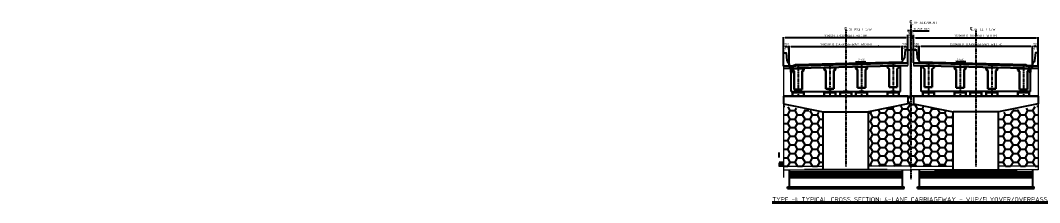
# Model space of a CAD drawing. Header units: millimetres. Extents: x 207528 to 778454, y -364692 to 101323.
# Drawn here: x 207528 to 297584, y -68778 to -52713 of the extents above; entities that cross this region are included whole.
import ezdxf

# ---------------------------------------------------------------- set-up
doc = ezdxf.new("R2010")
doc.units = ezdxf.units.MM
doc.linetypes.add('CENTER', pattern=[2, 1.25, -0.25, 0.25, -0.25])
for name, color, linetype in [('CEN', 181, 'CENTER'), ('Dim', 253, 'Continuous'), ('hatch', 253, 'Continuous'), ('Structure Main', 3, 'Continuous'), ('Structure Outer', 7, 'Continuous')]:
    doc.layers.add(name, color=color, linetype=linetype)
for name, color, linetype, lineweight in [('STRUCTURAL', 7, 'Continuous', 0), ('Structure', 7, 'Continuous', 30), ('Text large', 7, 'Continuous', 40), ('Text small', 1, 'Continuous', 20)]:
    doc.layers.add(name, color=color, linetype=linetype, lineweight=lineweight)
doc.styles.add('ISO75', font='isocp.shx', dxfattribs={"height": 150})
doc.styles.add('isocp 100', font='isocp.shx', dxfattribs={"height": 200})
doc.dimstyles.new('ISO75', dxfattribs={"dimscale": 75, "dimtxt": 150, "dimasz": 2, "dimexe": 1, "dimexo": 1, "dimgap": 1, "dimtad": 1, "dimdec": 0, "dimdsep": 46, "dimtxsty": 'ISO75', "dimcen": 0.5, "dimclrd": 47, "dimclre": 47, "dimclrt": 1, "dimadec": 0, "dimazin": 0, "dimtfac": 1, "dimtdec": 0, "dimtmove": 0, "dimatfit": 3, "dimfxl": 1, "dimtolj": 1, "dimtzin": 0, "dimarcsym": 0})
doc.dimstyles.new('NH30A_100', dxfattribs={"dimscale": 100, "dimtxt": 2, "dimasz": 2, "dimexe": 1, "dimexo": 1, "dimgap": 1, "dimtad": 1, "dimdec": 0, "dimdsep": 46, "dimtxsty": 'isocp 100', "dimcen": 0.5, "dimclrd": 47, "dimclre": 47, "dimclrt": 1, "dimadec": 0, "dimazin": 0, "dimtfac": 1, "dimtdec": 0, "dimtmove": 0, "dimatfit": 3, "dimfxl": 1, "dimtolj": 1, "dimtzin": 0, "dimarcsym": 0})
pattern_1 = [(0, (273578.58, -65580.6), (656.25, 378.886), [437.5, -875]), (120, (273578.58, -65580.6), (-656.25, 378.886), [437.5, -875]), (60, (273578.58, -65580.6), (1e-06, 757.772), [-875, 437.5])]

# ---------------------------------------------------------------- blocks, each defined once
blk = doc.blocks.new('*D530')
at = {"layer": 'Defpoints', "color": 0, "transparency": 16777216}
for p in [(274954, -54253), (274954, -55603), (285954, -55259)]:
    blk.add_point(p, dxfattribs=at)
at = {"layer": 'Dim', "color": 47, "lineweight": -2, "transparency": 16777216}
for p, q in [((274954, -55528), (274954, -54178)), ((285804, -54253), (275104, -54253)), ((285954, -55184), (285954, -54178))]:
    blk.add_line(p, q, dxfattribs=at)
at = {"layer": 'Dim', "color": 47, "transparency": 16777216}
for points in [[(275104, -54228), (275104, -54278), (274954, -54253)], [(285804, -54228), (285804, -54278), (285954, -54253)]]:
    blk.add_solid(points, dxfattribs=at)
at = {"layer": 'Dim', "color": 1, "transparency": 16777216, "insert": (280454, -54068), "char_height": 150, "attachment_point": 5, "style": 'ISO75'}
blk.add_mtext('\\A1;{\\H1.33333x;11000(RT) (OVERALL WIDTH)}', dxfattribs=at)
blk = doc.blocks.new('*D533')
at = {"layer": 'Defpoints', "color": 0, "transparency": 16777216}
for p in [(274954, -55603), (275453, -55016), (275453, -56692)]:
    blk.add_point(p, dxfattribs=at)
at = {"layer": 'Dim', "color": 47, "lineweight": -2, "transparency": 16777216}
for p, q in [((274954, -55528), (274954, -54941)), ((275104, -55016), (275303, -55016)), ((275453, -56617), (275453, -54941))]:
    blk.add_line(p, q, dxfattribs=at)
at = {"layer": 'Dim', "color": 47, "transparency": 16777216}
for points in [[(275104, -54991), (275104, -55041), (274954, -55016)], [(275303, -54991), (275303, -55041), (275453, -55016)]]:
    blk.add_solid(points, dxfattribs=at)
at = {"layer": 'Dim', "color": 1, "transparency": 16777216, "insert": (275204, -55016), "char_height": 150, "attachment_point": 5, "style": 'ISO75'}
blk.add_mtext('\\A1;{\\H1.33333x;550\\P{\\H1.33333x;(RT)}}', dxfattribs=at)
blk = doc.blocks.new('*D534')
at = {"layer": 'Defpoints', "color": 0, "transparency": 16777216}
for p in [(285454, -55016), (275453, -56692), (285454, -56299)]:
    blk.add_point(p, dxfattribs=at)
at = {"layer": 'Dim', "color": 47, "lineweight": -2, "transparency": 16777216}
for p, q in [((275453, -56617), (275453, -54941)), ((275603, -55016), (285304, -55016)), ((285454, -56224), (285454, -54941))]:
    blk.add_line(p, q, dxfattribs=at)
at = {"layer": 'Dim', "color": 47, "transparency": 16777216}
for points in [[(275603, -54991), (275603, -55041), (275453, -55016)], [(285304, -54991), (285304, -55041), (285454, -55016)]]:
    blk.add_solid(points, dxfattribs=at)
at = {"layer": 'Dim', "color": 1, "transparency": 16777216, "insert": (280454, -54831), "char_height": 150, "attachment_point": 5, "style": 'ISO75'}
blk.add_mtext('\\A1;{\\H1.33333x;10000(RT) (CARRIAGEWAY WIDTH)}', dxfattribs=at)
blk = doc.blocks.new('*D535')
at = {"layer": 'Defpoints', "color": 0, "transparency": 16777216}
for p in [(285954, -55016), (285954, -55259), (285454, -56274)]:
    blk.add_point(p, dxfattribs=at)
at = {"layer": 'Dim', "color": 47, "lineweight": -2, "transparency": 16777216}
for p, q in [((285454, -56199), (285454, -54941)), ((285604, -55016), (285804, -55016)), ((285954, -55184), (285954, -54941))]:
    blk.add_line(p, q, dxfattribs=at)
at = {"layer": 'Dim', "color": 47, "transparency": 16777216}
for points in [[(285604, -54991), (285604, -55041), (285454, -55016)], [(285804, -54991), (285804, -55041), (285954, -55016)]]:
    blk.add_solid(points, dxfattribs=at)
at = {"layer": 'Dim', "color": 1, "transparency": 16777216, "insert": (285704, -55016), "char_height": 150, "attachment_point": 5, "style": 'ISO75'}
blk.add_mtext('\\A1;{\\H1.33333x;500\\P{\\H1.33333x;(RT)}}', dxfattribs=at)
blk = doc.blocks.new('HFHGHFGH')
at = {"color": 1}
for p, q in [((151681, 917410), (152030, 917410)), ((151681, 917396), (151681, 917359)), ((151681, 917396), (151715, 917396)), ((151681, 917359), (151715, 917359)), ((151715, 917410), (151715, 917396)), ((151715, 917359), (151715, 917234)), ((151715, 917234), (151829, 917234)), ((151723, 917410), (151723, 917242)), ((151723, 917367), (151987, 917367)), ((151723, 917242), (151810, 917242)), ((151754, 917410), (151754, 917376)), ((151754, 917376), (151770, 917376)), ((151770, 917410), (151770, 917376)), ((151801, 917410), (151801, 917376)), ((151801, 917376), (151817, 917376)), ((151810, 917242), (151837, 917242)), ((151817, 917410), (151817, 917376)), ((151829, 916840), (151829, 917234)), ((151829, 916840), (151978, 916840)), ((151837, 916840), (151837, 917242)), ((151847, 917410), (151847, 917376)), ((151847, 917376), (151863, 917376)), ((151863, 917410), (151863, 917376)), ((151894, 917410), (151894, 917376)), ((151894, 917376), (151910, 917376)), ((151910, 917410), (151910, 917376)), ((151941, 917410), (151941, 917376)), ((151941, 917376), (151957, 917376)), ((151957, 917410), (151957, 917376)), ((151970, 916840), (151970, 917242)), ((151970, 917242), (151987, 917242)), ((151978, 917234), (151995, 917234)), ((151978, 916840), (151978, 917234)), ((151987, 917410), (151987, 917242)), ((151995, 917359), (151995, 917234)), ((151995, 917359), (152030, 917359)), ((152030, 917410), (152030, 917359))]:
    blk.add_line(p, q, dxfattribs=at)
blk = doc.blocks.new('*D536')
at = {"layer": 'Defpoints', "color": 0, "transparency": 16777216}
for p in [(285954, -54053), (285954, -55293), (286454, -55293)]:
    blk.add_point(p, dxfattribs=at)
at = {"layer": 'Dim', "color": 47, "lineweight": -2, "transparency": 16777216}
for p, q in [((285954, -55218), (285954, -53978)), ((286454, -55218), (286454, -53978)), ((286304, -54053), (286104, -54053))]:
    blk.add_line(p, q, dxfattribs=at)
at = {"layer": 'Dim', "color": 47, "transparency": 16777216}
for points in [[(286104, -54028), (286104, -54078), (285954, -54053)], [(286304, -54028), (286304, -54078), (286454, -54053)]]:
    blk.add_solid(points, dxfattribs=at)
at = {"layer": 'Dim', "color": 1, "transparency": 16777216, "insert": (286204, -54053), "char_height": 150, "attachment_point": 5, "style": 'ISO75'}
blk.add_mtext('\\A1;{\\H1.33333x;500\\P{\\H1.33333x;(RT)}}', dxfattribs=at)
blk = doc.blocks.new('*D537')
at = {"layer": 'Defpoints', "color": 0, "transparency": 16777216}
for p in [(286209, -53623), (286199, -55259), (286209, -55259)]:
    blk.add_point(p, dxfattribs=at)
at = {"layer": 'Dim', "color": 47, "lineweight": -2, "transparency": 16777216}
for p, q in [((286049, -53623), (285899, -53623)), ((286199, -55184), (286199, -53548)), ((286199, -53623), (286209, -53623)), ((286209, -55184), (286209, -53548)), ((286359, -53623), (287814, -53623))]:
    blk.add_line(p, q, dxfattribs=at)
at = {"layer": 'Dim', "color": 47, "transparency": 16777216}
for points in [[(286049, -53598), (286049, -53648), (286199, -53623)], [(286359, -53598), (286359, -53648), (286209, -53623)]]:
    blk.add_solid(points, dxfattribs=at)
at = {"layer": 'Dim', "color": 1, "transparency": 16777216, "insert": (287161, -53466), "char_height": 150, "width": 159266.94, "attachment_point": 5, "style": 'ISO75'}
blk.add_mtext('\\A1;10 (EXP. GAP)', dxfattribs=at)
blk = doc.blocks.new('GRD')
at = {"layer": 'Structure'}
for p, q in [((112852, 216703), (111852, 216703)), ((111852, 216703), (111852, 216553)), ((112002, 216453), (111852, 216553)), ((112002, 216453), (112002, 214838)), ((112702, 216453), (112852, 216553)), ((112702, 216453), (112702, 214838)), ((112852, 216703), (112878, 216729)), ((112852, 216703), (112852, 216553)), ((112702, 214838), (112002, 214838))]:
    blk.add_line(p, q, dxfattribs=at)
blk = doc.blocks.new('*D538')
at = {"layer": 'Defpoints', "color": 0, "transparency": 16777216}
for p in [(297454, -54253), (286454, -55259), (297454, -55603)]:
    blk.add_point(p, dxfattribs=at)
at = {"layer": 'Dim', "color": 47, "lineweight": -2, "transparency": 16777216}
for p, q in [((286454, -55184), (286454, -54178)), ((286604, -54253), (297304, -54253)), ((297454, -55528), (297454, -54178))]:
    blk.add_line(p, q, dxfattribs=at)
at = {"layer": 'Dim', "color": 47, "transparency": 16777216}
for points in [[(286604, -54228), (286604, -54278), (286454, -54253)], [(297304, -54228), (297304, -54278), (297454, -54253)]]:
    blk.add_solid(points, dxfattribs=at)
at = {"layer": 'Dim', "color": 1, "transparency": 16777216, "insert": (291954, -54068), "char_height": 150, "attachment_point": 5, "style": 'ISO75'}
blk.add_mtext('\\A1;{\\H1.33333x;11000(RT) (OVERALL WIDTH)}', dxfattribs=at)
blk = doc.blocks.new('*D539')
at = {"layer": 'Defpoints', "color": 0, "transparency": 16777216}
for p in [(296954, -55016), (297454, -55603), (296954, -56692)]:
    blk.add_point(p, dxfattribs=at)
at = {"layer": 'Dim', "color": 47, "lineweight": -2, "transparency": 16777216}
for p, q in [((296954, -56617), (296954, -54941)), ((297304, -55016), (297104, -55016)), ((297454, -55528), (297454, -54941))]:
    blk.add_line(p, q, dxfattribs=at)
at = {"layer": 'Dim', "color": 47, "transparency": 16777216}
for points in [[(297104, -54991), (297104, -55041), (296954, -55016)], [(297304, -54991), (297304, -55041), (297454, -55016)]]:
    blk.add_solid(points, dxfattribs=at)
at = {"layer": 'Dim', "color": 1, "transparency": 16777216, "insert": (297204, -55016), "char_height": 150, "attachment_point": 5, "style": 'ISO75'}
blk.add_mtext('\\A1;{\\H1.33333x;550\\P{\\H1.33333x;(RT)}}', dxfattribs=at)
blk = doc.blocks.new('*D540')
at = {"layer": 'Defpoints', "color": 0, "transparency": 16777216}
for p in [(286953, -55016), (286953, -56299), (296954, -56692)]:
    blk.add_point(p, dxfattribs=at)
at = {"layer": 'Dim', "color": 47, "lineweight": -2, "transparency": 16777216}
for p, q in [((286953, -56224), (286953, -54941)), ((296804, -55016), (287103, -55016)), ((296954, -56617), (296954, -54941))]:
    blk.add_line(p, q, dxfattribs=at)
at = {"layer": 'Dim', "color": 47, "transparency": 16777216}
for points in [[(287103, -54991), (287103, -55041), (286953, -55016)], [(296804, -54991), (296804, -55041), (296954, -55016)]]:
    blk.add_solid(points, dxfattribs=at)
at = {"layer": 'Dim', "color": 1, "transparency": 16777216, "insert": (291954, -54831), "char_height": 150, "attachment_point": 5, "style": 'ISO75'}
blk.add_mtext('\\A1;{\\H1.33333x;10000(RT) (CARRIAGEWAY WIDTH)}', dxfattribs=at)
blk = doc.blocks.new('*D541')
at = {"layer": 'Defpoints', "color": 0, "transparency": 16777216}
for p in [(286454, -55016), (286454, -55259), (286953, -56274)]:
    blk.add_point(p, dxfattribs=at)
at = {"layer": 'Dim', "color": 47, "lineweight": -2, "transparency": 16777216}
for p, q in [((286454, -55184), (286454, -54941)), ((286803, -55016), (286604, -55016)), ((286953, -56199), (286953, -54941))]:
    blk.add_line(p, q, dxfattribs=at)
at = {"layer": 'Dim', "color": 47, "transparency": 16777216}
for points in [[(286604, -54991), (286604, -55041), (286454, -55016)], [(286803, -54991), (286803, -55041), (286953, -55016)]]:
    blk.add_solid(points, dxfattribs=at)
at = {"layer": 'Dim', "color": 1, "transparency": 16777216, "insert": (286704, -55016), "char_height": 150, "attachment_point": 5, "style": 'ISO75'}
blk.add_mtext('\\A1;{\\H1.33333x;500\\P{\\H1.33333x;(RT)}}', dxfattribs=at)

msp = doc.modelspace()

# ---------------------------------------------------------------- hatches: boundary and pattern name
h = msp.add_hatch(color=256)
h.dxf.hatch_style = 1
h.paths.add_polyline_path([(274580.1, -65301.1, -0.4142136), (274630.1, -65251.1), (274703.3, -65251.1), (274703.3, -65586.8), (274580.1, -65589.9)])
at = {"layer": 'Dim'}
h = msp.add_hatch(dxfattribs=at)
h.set_pattern_fill('AR-CONC', color=8, style=0)
h.set_pattern_definition([(50, (132602.82, -259362.1), (182.18467, -15.93909), [19.05, -209.55]), (355, (132602.82, -259362.1), (-35.24342, 191.05685), [15.24, -167.64058]), (100.451445, (132618, -259363.43), (146.94125, 175.11775), [16.19001, -178.09024]), (46.1842, (132602.82, -259311.3), (271.07904, -42.04233), [28.575, -314.325]), (96.63556, (132625.41, -259314.8), (237.40413, 247.42612), [24.28502, -267.1356]), (351.18415, (132602.82, -259311.3), (237.40413, 247.42612), [22.85997, -251.45973]), (21, (132628.22, -259324), (151.61439, -102.2652), [19.05, -209.55]), (326, (132628.22, -259324), (61.80203, 184.18797), [15.24, -167.64]), (71.451445, (132640.86, -259332.52), (213.41642, 81.92277), [16.19001, -178.08994]), (37.5, (132602.823, -259362.1), (3.088603, 84.555039), [0, -165.608, 0, -170.18, 0, -168.275]), (7.5, (132602.82, -259362.1), (66.819663, 100.180575), [0, -97.028, 0, -161.798, 0, -64.135]), (327.5, (132546.18, -259362.1), (135.590595, -5.728744), [0, -63.5, 0, -198.12, 0, -262.89]), (317.5, (132520.78, -259362.1), (148.12918, 25.42649), [0, -82.55, 0, -131.572, 0, -186.69])])
h.paths.add_polyline_path([(280453.6, -67380.6), (275303.6, -67380.6), (275303.6, -67530.6), (280453.6, -67530.6)])
h.paths.add_polyline_path([(285603.6, -67380.6), (280453.6, -67380.6), (280453.6, -67530.6), (285603.6, -67530.6)])
h = msp.add_hatch(dxfattribs=at)
h.set_pattern_fill('AR-CONC', color=8, style=0)
h.set_pattern_definition([(50, (144102.82, -259362.1), (182.18467, -15.93909), [19.05, -209.55]), (355, (144102.82, -259362.1), (-35.24342, 191.05685), [15.24, -167.64058]), (100.451445, (144118, -259363.43), (146.94125, 175.11775), [16.19001, -178.09024]), (46.1842, (144102.82, -259311.3), (271.07904, -42.04233), [28.575, -314.325]), (96.63556, (144125.41, -259314.8), (237.40413, 247.42612), [24.28502, -267.1356]), (351.18415, (144102.82, -259311.3), (237.40413, 247.42612), [22.85997, -251.45973]), (21, (144128.22, -259324), (151.61439, -102.2652), [19.05, -209.55]), (326, (144128.22, -259324), (61.80203, 184.18797), [15.24, -167.64]), (71.451445, (144140.86, -259332.52), (213.41642, 81.92277), [16.19001, -178.08994]), (37.5, (144102.823, -259362.1), (3.088603, 84.555039), [0, -165.608, 0, -170.18, 0, -168.275]), (7.5, (144102.82, -259362.1), (66.819663, 100.180575), [0, -97.028, 0, -161.798, 0, -64.135]), (327.5, (144046.18, -259362.1), (135.590595, -5.728744), [0, -63.5, 0, -198.12, 0, -262.89]), (317.5, (144020.78, -259362.1), (148.12918, 25.42649), [0, -82.55, 0, -131.572, 0, -186.69])])
h.paths.add_polyline_path([(291953.6, -67380.6), (286803.6, -67380.6), (286803.6, -67530.6), (291953.6, -67530.6)])
h.paths.add_polyline_path([(297103.6, -67380.6), (291953.6, -67380.6), (291953.6, -67530.6), (297103.6, -67530.6)])
at = {"layer": 'hatch'}
for points in [[(276453.6, -58975.6), (276053.6, -58975.6), (276053.6, -59075.6), (276453.6, -59075.6)], [(279253.6, -58975.6), (278853.6, -58975.6), (278853.6, -59075.6), (279253.6, -59075.6)], [(282053.6, -58975.6), (281653.6, -58975.6), (281653.6, -59075.6), (282053.6, -59075.6)], [(284853.6, -58975.6), (284453.6, -58975.6), (284453.6, -59075.6), (284853.6, -59075.6)], [(287553.6, -58975.6), (287953.6, -58975.6), (287953.6, -59075.6), (287553.6, -59075.6)], [(290353.6, -58975.6), (290753.6, -58975.6), (290753.6, -59075.6), (290353.6, -59075.6)], [(293153.6, -58975.6), (293553.6, -58975.6), (293553.6, -59075.6), (293153.6, -59075.6)], [(295953.6, -58975.6), (296353.6, -58975.6), (296353.6, -59075.6), (295953.6, -59075.6)]]:
    msp.add_hatch(color=256, dxfattribs=at).paths.add_polyline_path(points)
at = {"layer": 'hatch', "true_color": 0x636466}
h = msp.add_hatch(dxfattribs=at)
h.set_pattern_fill('HONEY', color=251, scale=3500)
h.set_pattern_definition([(0, (172601.2, -273431.1), (656.25, 378.8861), [437.5, -875]), (120, (172601.2, -273431.1), (-656.25, 378.8861), [437.5, -875]), (60, (172601.2, -273431.1), (1e-13, 757.7722), [-875, 437.5])])
h.paths.add_polyline_path([(286203.6, -59380.6), (285953.6, -59380.6), (285953.6, -60080.6), (282453.6, -60780.6), (282453.6, -65580.6), (286203.6, -65580.6)])
h.paths.add_polyline_path([(289953.6, -60780.6), (286453.6, -60080.6), (286453.6, -59380.6), (286203.6, -59380.6), (286203.6, -65580.6), (289953.6, -65580.6)])
h = msp.add_hatch(dxfattribs=at)
h.set_pattern_fill('HONEY', color=251, scale=3500)
h.set_pattern_definition(pattern_1)
h.paths.add_polyline_path([(276086.6, -62984), (277886.6, -62984), (277886.6, -63617.3), (276086.6, -63617.3)], flags=24)
h.paths.add_polyline_path([(274953.6, -60255.6), (274953.6, -65580.6), (278453.6, -65580.6), (278453.6, -60880.6)])
h = msp.add_hatch(dxfattribs=at)
h.set_pattern_fill('HONEY', color=251, scale=3500)
h.set_pattern_definition(pattern_1)
h.paths.add_polyline_path([(296320.6, -62984), (294520.6, -62984), (294520.6, -63617.3), (296320.6, -63617.3)], flags=24)
h.paths.add_polyline_path([(297453.6, -60255.6), (297453.6, -65580.6), (293953.6, -65580.6), (293953.6, -60880.6)])
at = {"layer": 'hatch'}
h = msp.add_hatch(dxfattribs=at)
h.set_pattern_fill('DOTS', color=25, scale=50)
h.set_pattern_definition([(0, (-1042990.9, 29067.74), (39.6875, 79.375), [0, -79.375])])
h.paths.add_polyline_path([(274567.6, -65590.2), (274953, -65580.5), (274953, -65254.5), (274567.6, -65254.5)])

# ---------------------------------------------------------------- linework, layer by layer
for p, q in [((285278.6, -58969), (285278.6, -56707.5)), ((287128.6, -58969), (287128.6, -56707.5)), ((275628.6, -58969), (275628.6, -56948.7)), ((296778.6, -58969), (296778.6, -56948.7)), ((274953, -65254.5), (274580.1, -65254.5)), ((274580.1, -65301.1), (274580.1, -65589.9))]:
    msp.add_line(p, q)
for points in [[(274953.6, -56735.5), (274953.6, -55568.4), (275201.4, -55568.4), (275263.4, -56243, 0.1368849), (275311.2, -56368.6), (275441.6, -56545.4, -0.0867896), (275453.4, -56573.8), (275453.4, -56723)], [(285953.6, -56460.5), (285953.6, -55293.4), (285705.7, -55293.4), (285643.8, -55968, -0.1368849), (285596, -56093.6), (285465.6, -56270.4, 0.0867896), (285453.7, -56298.8), (285453.7, -56473)], [(286453.6, -56460.5), (286453.6, -55293.4), (286701.4, -55293.4), (286763.4, -55968, 0.1368849), (286811.2, -56093.6), (286941.6, -56270.4, -0.0867896), (286953.4, -56298.8), (286953.4, -56473)], [(297453.6, -56735.5), (297453.6, -55568.4), (297205.7, -55568.4), (297143.8, -56243, -0.1368849), (297096, -56368.6), (296965.6, -56545.4, 0.0867896), (296953.7, -56573.8), (296953.7, -56723)]]:
    msp.add_lwpolyline(points, format="xyb")
for points in [[(275628.6, -58969), (285278.6, -58969)], [(296778.6, -58969), (287128.6, -58969)], [(274703.3, -65251.1), (274703.3, -65585.2)], [(274953.6, -65550.2), (274953.6, -65521.4)]]:
    msp.add_lwpolyline(points)
msp.add_arc((274630.1, -65301.1), 50, 90, 180)
at = {"layer": 'CEN', "linetype": 'CENTER', "ltscale": 5}
for p, q in [((286203.6, -52970.7), (286203.6, -66720.2)), ((280453.6, -53555.7), (280453.6, -65610.8)), ((291953.6, -53547.2), (291953.6, -65610.8)), ((279053.6, -56718.1), (279053.6, -59380.6)), ((281853.6, -56643.1), (281853.6, -59380.6)), ((284653.6, -56568.1), (284653.6, -59380.6)), ((287753.6, -56568.1), (287753.6, -59380.6)), ((290553.6, -56643.1), (290553.6, -59380.6)), ((293353.6, -56718.1), (293353.6, -59380.6)), ((276253.6, -56793.1), (276253.6, -59380.6)), ((296153.6, -56793.1), (296153.6, -59380.6))]:
    msp.add_line(p, q, dxfattribs=at)
at = {"layer": 'Dim'}
msp.add_lwpolyline([(274582.2, -64796.2), (274582.2, -64352.9)], dxfattribs=at)
at = {"layer": 'STRUCTURAL'}
for p, q in [((274953.6, -56670.5), (274953.6, -56965.6)), ((285953.6, -56395.5), (285953.6, -56690.6)), ((286453.6, -56395.5), (286453.6, -56690.6)), ((297453.6, -56670.5), (297453.6, -56965.6)), ((274953.6, -56965.6), (274953.6, -66580.9)), ((297453.6, -56965.6), (297453.6, -65880.6)), ((274953.6, -65580.6), (278453.6, -65580.6)), ((286203.6, -65580.6), (282453.6, -65580.6)), ((286203.6, -65580.6), (289953.6, -65580.6)), ((297453.6, -65580.6), (293953.6, -65580.6)), ((274953.6, -65880.6), (278453.6, -65880.6)), ((282453.6, -65880.6), (286203.6, -65880.6)), ((289953.6, -65880.6), (286203.6, -65880.6)), ((297453.6, -65880.6), (293953.6, -65880.6))]:
    msp.add_line(p, q, dxfattribs=at)
at = {"layer": 'Structure'}
for p, q in [((283328.6, -54983.8), (283333.6, -54983.8)), ((283333.6, -54983.8), (283328.6, -54983.8)), ((285953.6, -56460.5), (274953.6, -56735.5)), ((285953.6, -56690.6), (274953.6, -56965.6)), ((285453.7, -56408), (276002.6, -56644.3)), ((286453.6, -56460.5), (297453.6, -56735.5)), ((286453.6, -56690.6), (297453.6, -56965.6)), ((286953.4, -56408), (296404.6, -56644.3)), ((274953.6, -59380.6), (285953.6, -59380.6)), ((280253.6, -58975.6), (280653.6, -59075.6)), ((280253.6, -59075.6), (280653.6, -58975.6)), ((297453.6, -59380.6), (286453.6, -59380.6)), ((291753.6, -58975.6), (292153.6, -59075.6)), ((291753.6, -59075.6), (292153.6, -58975.6))]:
    msp.add_line(p, q, dxfattribs=at)
for points in [[(276753.6, -59380.6), (275753.6, -59380.6), (275753.6, -59075.6), (276753.6, -59075.6)], [(276453.6, -58975.6), (276053.6, -58975.6), (276053.6, -59075.6), (276453.6, -59075.6)], [(279553.6, -59380.6), (278553.6, -59380.6), (278553.6, -59075.6), (279553.6, -59075.6)], [(279253.6, -58975.6), (278853.6, -58975.6), (278853.6, -59075.6), (279253.6, -59075.6)], [(280953.6, -59380.6), (279953.6, -59380.6), (279953.6, -59075.6), (280953.6, -59075.6)], [(280653.6, -58975.6), (280253.6, -58975.6), (280253.6, -59075.6), (280653.6, -59075.6)], [(282353.6, -59380.6), (281353.6, -59380.6), (281353.6, -59075.6), (282353.6, -59075.6)], [(282053.6, -58975.6), (281653.6, -58975.6), (281653.6, -59075.6), (282053.6, -59075.6)], [(285153.6, -59380.6), (284153.6, -59380.6), (284153.6, -59075.6), (285153.6, -59075.6)], [(284853.6, -58975.6), (284453.6, -58975.6), (284453.6, -59075.6), (284853.6, -59075.6)], [(287253.6, -59380.6), (288253.6, -59380.6), (288253.6, -59075.6), (287253.6, -59075.6)], [(287553.6, -58975.6), (287953.6, -58975.6), (287953.6, -59075.6), (287553.6, -59075.6)], [(290053.6, -59380.6), (291053.6, -59380.6), (291053.6, -59075.6), (290053.6, -59075.6)], [(290353.6, -58975.6), (290753.6, -58975.6), (290753.6, -59075.6), (290353.6, -59075.6)], [(292453.6, -59380.6), (291453.6, -59380.6), (291453.6, -59075.6), (292453.6, -59075.6)], [(292153.6, -58975.6), (291753.6, -58975.6), (291753.6, -59075.6), (292153.6, -59075.6)], [(292853.6, -59380.6), (293853.6, -59380.6), (293853.6, -59075.6), (292853.6, -59075.6)], [(293153.6, -58975.6), (293553.6, -58975.6), (293553.6, -59075.6), (293153.6, -59075.6)], [(295653.6, -59380.6), (296653.6, -59380.6), (296653.6, -59075.6), (295653.6, -59075.6)], [(295953.6, -58975.6), (296353.6, -58975.6), (296353.6, -59075.6), (295953.6, -59075.6)]]:
    msp.add_lwpolyline(points, close=True, dxfattribs=at)
at = {"layer": 'Structure Main'}
for p, q in [((285953.6, -55293.4), (286198.6, -55293.4)), ((286198.6, -59380.6), (286198.6, -55293.4)), ((286453.6, -55293.4), (286208.6, -55293.4)), ((286208.6, -59380.6), (286208.6, -55293.4)), ((274953.6, -59380.6), (285953.6, -59380.6)), ((274953.6, -59380.6), (274953.6, -60080.6)), ((285953.6, -59380.6), (285953.6, -60080.6)), ((285953.6, -59380.6), (286198.6, -59380.6)), ((286453.6, -59380.6), (286208.6, -59380.6)), ((297453.6, -59380.6), (286453.6, -59380.6)), ((286453.6, -59380.6), (286453.6, -60080.6)), ((297453.6, -59380.6), (297453.6, -60080.6)), ((274953.6, -60080.6), (278453.6, -60780.6)), ((285953.6, -60080.6), (282453.6, -60780.6)), ((286453.6, -60080.6), (289953.6, -60780.6)), ((297453.6, -60080.6), (293953.6, -60780.6)), ((278453.6, -60780.6), (282453.6, -60780.6)), ((278453.6, -65880.6), (278453.6, -60780.6)), ((282453.6, -65880.6), (282453.6, -60780.6)), ((293953.6, -60780.6), (289953.6, -60780.6)), ((289953.6, -65880.6), (289953.6, -60780.6)), ((293953.6, -65880.6), (293953.6, -60780.6)), ((275453.6, -65880.6), (275453.6, -67380.6)), ((275453.6, -66580.6), (285453.6, -66580.6)), ((284103.6, -65880.6), (276803.6, -65880.6)), ((285453.6, -65880.6), (285453.6, -67380.6)), ((286953.6, -65880.6), (286953.6, -67380.6)), ((286953.6, -66580.6), (296953.6, -66580.6)), ((288303.6, -65880.6), (295603.6, -65880.6)), ((296953.6, -65880.6), (296953.6, -67380.6)), ((275303.6, -67380.6), (285603.6, -67380.6)), ((275303.6, -67530.6), (275303.6, -67380.6)), ((275303.6, -67530.6), (285603.6, -67530.6)), ((285603.6, -67530.6), (285603.6, -67380.6)), ((286803.6, -67380.6), (297103.6, -67380.6)), ((286803.6, -67530.6), (286803.6, -67380.6)), ((286803.6, -67530.6), (297103.6, -67530.6)), ((297103.6, -67530.6), (297103.6, -67380.6))]:
    msp.add_line(p, q, dxfattribs=at)
at = {"layer": 'Structure Outer'}
for p, q in [((276002.6, -56644.3), (275802.6, -56714.3)), ((296404.6, -56644.3), (296604.6, -56714.3))]:
    msp.add_line(p, q, dxfattribs=at)
at = {"layer": 'Structure Outer', "color": 8, "ltscale": 0.5}
for p, q in [((275453.6, -66055.6), (285453.6, -66055.6)), ((275453.6, -66230.6), (285453.6, -66230.6)), ((275453.6, -66405.6), (285453.6, -66405.6)), ((286953.6, -66055.6), (296953.6, -66055.6)), ((286953.6, -66230.6), (296953.6, -66230.6)), ((286953.6, -66405.6), (296953.6, -66405.6))]:
    msp.add_line(p, q, dxfattribs=at)

# ---------------------------------------------------------------- block references
at = {"layer": 'Dim'}
for name, p in [('HFHGHFGH', (123772.6, -974124)), ('GRD', (172301.2, -273431.1)), ('GRD', (163901.2, -273656.1)), ('GRD', (166701.2, -273581.1)), ('GRD', (169501.2, -273506.1))]:
    msp.add_blockref(name, p, dxfattribs=at)
at = {"layer": 'Dim', "xscale": -1}
for name, p in [('GRD', (400106, -273431.1)), ('HFHGHFGH', (448634.6, -974124)), ('GRD', (402906, -273506.1)), ('GRD', (405706, -273581.1)), ('GRD', (408506, -273656.1))]:
    msp.add_blockref(name, p, dxfattribs=at)

# ---------------------------------------------------------------- texts
at = {"layer": 'Text large', "insert": (286128.3, -68498.7), "char_height": 400, "width": 21690.672, "attachment_point": 5, "style": 'isocp 100'}
msp.add_mtext('{\\LTYPE -I: TYPICAL CROSS SECTION: 4-LANE CARRIAGEWAY - VUP/FLYOVER/OVERPASS}', dxfattribs=at)
at = {"layer": 'Text small', "char_height": 200, "style": 'isocp 100'}
for s, insert, width, attachment_point in [('{\\H2x;\\C1;℄\\H0.5x; }OF ALIGNMENT', (286063.9, -52616.7), 5400.783, 1), ('{\\H2x;\\C1;℄\\H0.5x; }OF RIGHT C/W', (280312.1, -53206.4), 5400.783, 1), ('{\\H2x;\\C1;℄\\H0.5x; }OF LEFT C/W', (293677, -53206.4), 5400.783, 3), ('2.5%', (282152.2, -56073.6), 2336.362, 3), ('2.5%', (290255, -56073.6), 2336.362, 1)]:
    msp.add_mtext(s, dxfattribs=dict(at, insert=insert, width=width, attachment_point=attachment_point))

# ---------------------------------------------------------------- dimensions: what is measured, and where the dimension line sits
at = {"layer": 'Dim'}
for base, p1, p2, text, picture, middle in [((286208.6, -53623.1), (286198.6, -55259), (286208.6, -55259), '<> (EXP. GAP)', '*D537', (287161, -53465.6)), ((274953.6, -54252.8), (285953.6, -55259), (274953.6, -55602.7), '{\\H1.33333x;<>(RT) (OVERALL WIDTH)}', '*D530', (280453.6, -54067.8)), ((285453.7, -55015.7), (275453.4, -56692.4), (285453.7, -56298.8), '{\\H1.33333x;<>(RT) (CARRIAGEWAY WIDTH)}', '*D534', (280453.6, -54830.7))]:
    dim = msp.add_linear_dim(base=base, p1=p1, p2=p2, text=text, dimstyle='ISO75', override={"dimtxt": 300}, dxfattribs=at)
    dim.commit()
    dim.dimension.update_dxf_attribs({"geometry": picture, "text_midpoint": middle})
for base, p1, p2, text, picture, middle in [((285953.6, -54052.8), (286453.6, -55293.4), (285953.6, -55293.4), '{\\H1.33333x;<>\\X{\\H1.33333x;(RT)}}', '*D536', (286203.6, -54052.8)), ((275453.4, -55015.7), (274953.6, -55602.7), (275453.4, -56692.4), '{\\H1.33333x;550\\X{\\H1.33333x;(RT)}}', '*D533', (275203.5, -55015.7)), ((285953.6, -55015.7), (285453.7, -56273.6), (285953.6, -55259), '{\\H1.33333x;<>\\X{\\H1.33333x;(RT)}}', '*D535', (285703.6, -55015.7))]:
    dim = msp.add_linear_dim(base=base, p1=p1, p2=p2, text=text, dimstyle='ISO75', override={"dimtxt": 300}, dxfattribs=at)
    dim.commit()
    dim.dimension.update_dxf_attribs({"geometry": picture, "text_midpoint": middle, "dimtype": 160})
for base, p1, p2, text, picture, middle in [((297453.6, -54252.8), (286453.6, -55259), (297453.6, -55602.7), '{\\H1.33333x;<>(RT) (OVERALL WIDTH)}', '*D538', (291953.6, -54067.8)), ((286953.4, -55015.7), (296953.7, -56692.4), (286953.4, -56298.8), '{\\H1.33333x;<>(RT) (CARRIAGEWAY WIDTH)}', '*D540', (291953.6, -54830.7))]:
    dim = msp.add_linear_dim(base=base, p1=p1, p2=p2, angle=180, text=text, dimstyle='ISO75', override={"dimtxt": 300}, dxfattribs=at)
    dim.commit()
    dim.dimension.update_dxf_attribs({"geometry": picture, "text_midpoint": middle})
for base, p1, p2, text, picture, middle in [((286453.6, -55015.7), (286953.4, -56273.6), (286453.6, -55259), '{\\H1.33333x;<>\\X{\\H1.33333x;(RT)}}', '*D541', (286703.5, -55015.7)), ((296953.7, -55015.7), (297453.6, -55602.7), (296953.7, -56692.4), '{\\H1.33333x;550\\X{\\H1.33333x;(RT)}}', '*D539', (297203.6, -55015.7))]:
    dim = msp.add_linear_dim(base=base, p1=p1, p2=p2, angle=180, text=text, dimstyle='ISO75', override={"dimtxt": 300}, dxfattribs=at)
    dim.commit()
    dim.dimension.update_dxf_attribs({"geometry": picture, "text_midpoint": middle, "dimtype": 160})

# ---------------------------------------------------------------- leaders
for points in [[(281330.6, -56352), (282235.9, -56330.4)], [(291076.6, -56352), (290171.2, -56330.4)]]:
    msp.add_leader(points, dimstyle='NH30A_100', dxfattribs=at)

doc.saveas('drawing.dxf')
